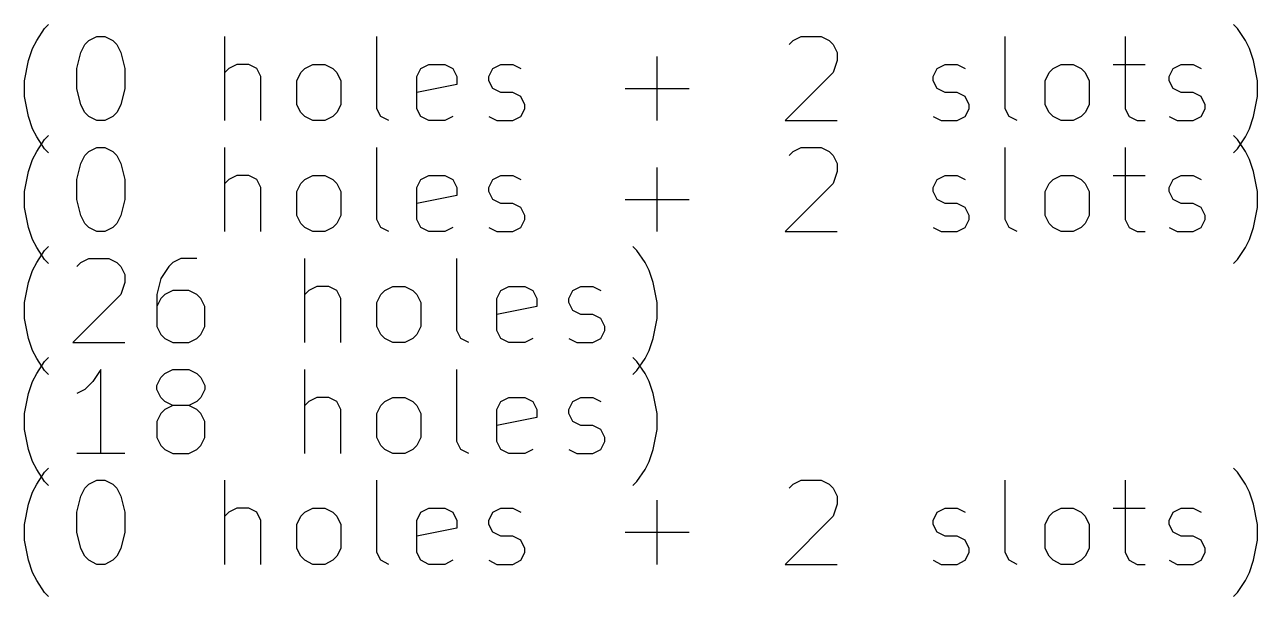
# Model space of a CAD drawing. Extents: x 148.9 to 240.3, y -151.8 to -65.3.
# Drawn here: x 196.28 to 240.28, y -151.84 to -131.43 of the extents above; entities that cross this region are included whole.
import ezdxf

# ---------------------------------------------------------------- set-up
doc = ezdxf.new("R2010")
doc.units = 0
doc.header["$MEASUREMENT"] = 0
doc.layers.add('BLACK', color=7, linetype='CONTINUOUS')

msp = doc.modelspace()

# ---------------------------------------------------------------- linework, layer by layer
at = {"layer": 'Black'}
for p, q in [((196.991, -131.571), (197.134, -131.429)), ((239.563, -131.571), (239.42, -131.429)), ((196.563, -132.286), (196.706, -132)), ((196.706, -132), (196.991, -131.571)), ((198.42, -132.143), (198.563, -132)), ((198.563, -132), (198.849, -131.857)), ((198.849, -131.857), (199.134, -131.857)), ((199.134, -131.857), (199.42, -132)), ((199.42, -132), (199.563, -132.143)), ((203.42, -134.857), (203.42, -131.857)), ((208.849, -134.429), (208.849, -131.857)), ((223.563, -132.143), (223.706, -132)), ((223.706, -132), (223.991, -131.857)), ((223.991, -131.857), (224.706, -131.857)), ((224.706, -131.857), (224.991, -132)), ((224.991, -132), (225.134, -132.143)), ((231.277, -134.429), (231.277, -131.857)), ((235.563, -131.857), (235.563, -134.429)), ((239.849, -132), (239.563, -131.571)), ((239.991, -132.286), (239.849, -132)), ((196.42, -132.714), (196.563, -132.286)), ((198.134, -133), (198.277, -132.429)), ((198.277, -132.429), (198.42, -132.143)), ((199.563, -132.143), (199.706, -132.429)), ((199.706, -132.429), (199.849, -133)), ((225.134, -132.143), (225.277, -132.429)), ((225.277, -132.429), (225.277, -132.714)), ((240.134, -132.714), (239.991, -132.286)), ((196.277, -133.429), (196.42, -132.714)), ((203.849, -132.857), (203.563, -133)), ((204.277, -132.857), (203.849, -132.857)), ((204.563, -133), (204.277, -132.857)), ((206.277, -133), (206.563, -132.857)), ((206.563, -132.857), (206.991, -132.857)), ((206.991, -132.857), (207.277, -133)), ((210.42, -133), (210.706, -132.857)), ((210.706, -132.857), (211.277, -132.857)), ((211.277, -132.857), (211.563, -133)), ((212.991, -133), (213.277, -132.857)), ((213.277, -132.857), (213.706, -132.857)), ((213.706, -132.857), (213.991, -133)), ((218.849, -134.857), (218.849, -132.571)), ((225.277, -132.714), (225.134, -133.143)), ((228.849, -133), (229.134, -132.857)), ((229.134, -132.857), (229.563, -132.857)), ((229.563, -132.857), (229.849, -133)), ((232.991, -133), (233.277, -132.857)), ((233.277, -132.857), (233.706, -132.857)), ((233.706, -132.857), (233.991, -133)), ((235.134, -132.857), (236.277, -132.857)), ((237.277, -133), (237.563, -132.857)), ((237.563, -132.857), (237.991, -132.857)), ((237.991, -132.857), (238.277, -133)), ((240.277, -133.429), (240.134, -132.714)), ((198.134, -133.714), (198.134, -133)), ((199.849, -133), (199.849, -133.714)), ((203.563, -133), (203.42, -133.143)), ((204.706, -133.286), (204.563, -133)), ((204.706, -134.857), (204.706, -133.286)), ((205.991, -133.429), (206.134, -133.143)), ((206.134, -133.143), (206.277, -133)), ((207.277, -133), (207.42, -133.143)), ((207.42, -133.143), (207.563, -133.429)), ((210.277, -133.286), (210.42, -133)), ((210.277, -134.429), (210.277, -133.286)), ((211.563, -133), (211.706, -133.286)), ((211.706, -133.286), (211.706, -133.571)), ((212.849, -133.286), (212.991, -133)), ((212.849, -133.429), (212.849, -133.286)), ((225.134, -133.143), (223.42, -134.857)), ((228.706, -133.286), (228.849, -133)), ((228.706, -133.429), (228.706, -133.286)), ((232.706, -133.429), (232.849, -133.143)), ((232.849, -133.143), (232.991, -133)), ((233.991, -133), (234.134, -133.143)), ((234.134, -133.143), (234.277, -133.429)), ((237.134, -133.286), (237.277, -133)), ((237.134, -133.429), (237.134, -133.286)), ((196.277, -134), (196.277, -133.429)), ((198.277, -134.286), (198.134, -133.714)), ((199.849, -133.714), (199.706, -134.286)), ((205.991, -134.286), (205.991, -133.429)), ((207.563, -133.429), (207.563, -134.286)), ((211.706, -133.571), (210.277, -133.857)), ((212.991, -133.714), (212.849, -133.429)), ((213.277, -133.857), (212.991, -133.714)), ((217.706, -133.714), (219.991, -133.714)), ((228.849, -133.714), (228.706, -133.429)), ((229.134, -133.857), (228.849, -133.714)), ((232.706, -134.286), (232.706, -133.429)), ((234.277, -133.429), (234.277, -134.286)), ((237.277, -133.714), (237.134, -133.429)), ((237.563, -133.857), (237.277, -133.714)), ((240.277, -134), (240.277, -133.429)), ((196.42, -134.714), (196.277, -134)), ((213.706, -133.857), (213.277, -133.857)), ((213.991, -134), (213.706, -133.857)), ((214.134, -134.286), (213.991, -134)), ((229.563, -133.857), (229.134, -133.857)), ((229.849, -134), (229.563, -133.857)), ((229.991, -134.286), (229.849, -134)), ((237.991, -133.857), (237.563, -133.857)), ((238.277, -134), (237.991, -133.857)), ((238.42, -134.286), (238.277, -134)), ((240.134, -134.714), (240.277, -134)), ((198.42, -134.571), (198.277, -134.286)), ((198.563, -134.714), (198.42, -134.571)), ((199.563, -134.571), (199.42, -134.714)), ((199.706, -134.286), (199.563, -134.571)), ((206.134, -134.571), (205.991, -134.286)), ((206.277, -134.714), (206.134, -134.571)), ((207.42, -134.571), (207.277, -134.714)), ((207.563, -134.286), (207.42, -134.571)), ((208.991, -134.714), (208.849, -134.429)), ((210.42, -134.714), (210.277, -134.429)), ((213.991, -134.714), (214.134, -134.429)), ((214.134, -134.429), (214.134, -134.286)), ((229.849, -134.714), (229.991, -134.429)), ((229.991, -134.429), (229.991, -134.286)), ((231.42, -134.714), (231.277, -134.429)), ((232.849, -134.571), (232.706, -134.286)), ((232.991, -134.714), (232.849, -134.571)), ((234.134, -134.571), (233.991, -134.714)), ((234.277, -134.286), (234.134, -134.571)), ((235.563, -134.429), (235.706, -134.714)), ((238.277, -134.714), (238.42, -134.429)), ((238.42, -134.429), (238.42, -134.286)), ((196.563, -135.143), (196.42, -134.714)), ((198.849, -134.857), (198.563, -134.714)), ((199.134, -134.857), (198.849, -134.857)), ((199.42, -134.714), (199.134, -134.857)), ((206.563, -134.857), (206.277, -134.714)), ((206.991, -134.857), (206.563, -134.857)), ((207.277, -134.714), (206.991, -134.857)), ((209.277, -134.857), (208.991, -134.714)), ((210.706, -134.857), (210.42, -134.714)), ((211.277, -134.857), (210.706, -134.857)), ((211.563, -134.714), (211.277, -134.857)), ((212.849, -134.714), (213.134, -134.857)), ((213.134, -134.857), (213.706, -134.857)), ((213.706, -134.857), (213.991, -134.714)), ((223.42, -134.857), (225.277, -134.857)), ((228.706, -134.714), (228.991, -134.857)), ((228.991, -134.857), (229.563, -134.857)), ((229.563, -134.857), (229.849, -134.714)), ((231.706, -134.857), (231.42, -134.714)), ((233.277, -134.857), (232.991, -134.714)), ((233.706, -134.857), (233.277, -134.857)), ((233.991, -134.714), (233.706, -134.857)), ((235.706, -134.714), (235.991, -134.857)), ((235.991, -134.857), (236.277, -134.857)), ((237.134, -134.714), (237.42, -134.857)), ((237.42, -134.857), (237.991, -134.857)), ((237.991, -134.857), (238.277, -134.714)), ((239.991, -135.143), (240.134, -134.714)), ((196.706, -135.429), (196.563, -135.143)), ((196.991, -135.857), (196.706, -135.429)), ((196.991, -135.531), (197.134, -135.389)), ((239.563, -135.531), (239.42, -135.389)), ((239.563, -135.857), (239.849, -135.429)), ((239.849, -135.429), (239.991, -135.143)), ((196.563, -136.246), (196.706, -135.96)), ((196.706, -135.96), (196.991, -135.531)), ((197.134, -136), (196.991, -135.857)), ((198.42, -136.103), (198.563, -135.96)), ((198.563, -135.96), (198.849, -135.817)), ((198.849, -135.817), (199.134, -135.817)), ((199.134, -135.817), (199.42, -135.96)), ((199.42, -135.96), (199.563, -136.103)), ((203.42, -138.817), (203.42, -135.817)), ((208.849, -138.389), (208.849, -135.817)), ((223.563, -136.103), (223.706, -135.96)), ((223.706, -135.96), (223.991, -135.817)), ((223.991, -135.817), (224.706, -135.817)), ((224.706, -135.817), (224.991, -135.96)), ((224.991, -135.96), (225.134, -136.103)), ((231.277, -138.389), (231.277, -135.817)), ((235.563, -135.817), (235.563, -138.389)), ((239.42, -136), (239.563, -135.857)), ((239.849, -135.96), (239.563, -135.531)), ((239.991, -136.246), (239.849, -135.96)), ((196.42, -136.674), (196.563, -136.246)), ((198.134, -136.96), (198.277, -136.389)), ((198.277, -136.389), (198.42, -136.103)), ((199.563, -136.103), (199.706, -136.389)), ((199.706, -136.389), (199.849, -136.96)), ((225.134, -136.103), (225.277, -136.389)), ((225.277, -136.389), (225.277, -136.674)), ((240.134, -136.674), (239.991, -136.246)), ((196.277, -137.389), (196.42, -136.674)), ((203.849, -136.817), (203.563, -136.96)), ((204.277, -136.817), (203.849, -136.817)), ((204.563, -136.96), (204.277, -136.817)), ((206.277, -136.96), (206.563, -136.817)), ((206.563, -136.817), (206.991, -136.817)), ((206.991, -136.817), (207.277, -136.96)), ((210.42, -136.96), (210.706, -136.817)), ((210.706, -136.817), (211.277, -136.817)), ((211.277, -136.817), (211.563, -136.96)), ((212.991, -136.96), (213.277, -136.817)), ((213.277, -136.817), (213.706, -136.817)), ((213.706, -136.817), (213.991, -136.96)), ((218.849, -138.817), (218.849, -136.531)), ((225.277, -136.674), (225.134, -137.103)), ((228.849, -136.96), (229.134, -136.817)), ((229.134, -136.817), (229.563, -136.817)), ((229.563, -136.817), (229.849, -136.96)), ((232.991, -136.96), (233.277, -136.817)), ((233.277, -136.817), (233.706, -136.817)), ((233.706, -136.817), (233.991, -136.96)), ((235.134, -136.817), (236.277, -136.817)), ((237.277, -136.96), (237.563, -136.817)), ((237.563, -136.817), (237.991, -136.817)), ((237.991, -136.817), (238.277, -136.96)), ((240.277, -137.389), (240.134, -136.674)), ((198.134, -137.674), (198.134, -136.96)), ((199.849, -136.96), (199.849, -137.674)), ((203.563, -136.96), (203.42, -137.103)), ((204.706, -137.246), (204.563, -136.96)), ((204.706, -138.817), (204.706, -137.246)), ((205.991, -137.389), (206.134, -137.103)), ((206.134, -137.103), (206.277, -136.96)), ((207.277, -136.96), (207.42, -137.103)), ((207.42, -137.103), (207.563, -137.389)), ((210.277, -137.246), (210.42, -136.96)), ((210.277, -138.389), (210.277, -137.246)), ((211.563, -136.96), (211.706, -137.246)), ((211.706, -137.246), (211.706, -137.531)), ((212.849, -137.246), (212.991, -136.96)), ((212.849, -137.389), (212.849, -137.246)), ((225.134, -137.103), (223.42, -138.817)), ((228.706, -137.246), (228.849, -136.96)), ((228.706, -137.389), (228.706, -137.246)), ((232.706, -137.389), (232.849, -137.103)), ((232.849, -137.103), (232.991, -136.96)), ((233.991, -136.96), (234.134, -137.103)), ((234.134, -137.103), (234.277, -137.389)), ((237.134, -137.246), (237.277, -136.96)), ((237.134, -137.389), (237.134, -137.246)), ((196.277, -137.96), (196.277, -137.389)), ((198.277, -138.246), (198.134, -137.674)), ((199.849, -137.674), (199.706, -138.246)), ((205.991, -138.246), (205.991, -137.389)), ((207.563, -137.389), (207.563, -138.246)), ((211.706, -137.531), (210.277, -137.817)), ((212.991, -137.674), (212.849, -137.389)), ((213.277, -137.817), (212.991, -137.674)), ((217.706, -137.674), (219.991, -137.674)), ((228.849, -137.674), (228.706, -137.389)), ((229.134, -137.817), (228.849, -137.674)), ((232.706, -138.246), (232.706, -137.389)), ((234.277, -137.389), (234.277, -138.246)), ((237.277, -137.674), (237.134, -137.389)), ((237.563, -137.817), (237.277, -137.674)), ((240.277, -137.96), (240.277, -137.389)), ((196.42, -138.674), (196.277, -137.96)), ((213.706, -137.817), (213.277, -137.817)), ((213.991, -137.96), (213.706, -137.817)), ((214.134, -138.246), (213.991, -137.96)), ((229.563, -137.817), (229.134, -137.817)), ((229.849, -137.96), (229.563, -137.817)), ((229.991, -138.246), (229.849, -137.96)), ((237.991, -137.817), (237.563, -137.817)), ((238.277, -137.96), (237.991, -137.817)), ((238.42, -138.246), (238.277, -137.96)), ((240.134, -138.674), (240.277, -137.96)), ((198.42, -138.531), (198.277, -138.246)), ((198.563, -138.674), (198.42, -138.531)), ((199.563, -138.531), (199.42, -138.674)), ((199.706, -138.246), (199.563, -138.531)), ((206.134, -138.531), (205.991, -138.246)), ((206.277, -138.674), (206.134, -138.531)), ((207.42, -138.531), (207.277, -138.674)), ((207.563, -138.246), (207.42, -138.531)), ((208.991, -138.674), (208.849, -138.389)), ((210.42, -138.674), (210.277, -138.389)), ((213.991, -138.674), (214.134, -138.389)), ((214.134, -138.389), (214.134, -138.246)), ((229.849, -138.674), (229.991, -138.389)), ((229.991, -138.389), (229.991, -138.246)), ((231.42, -138.674), (231.277, -138.389)), ((232.849, -138.531), (232.706, -138.246)), ((232.991, -138.674), (232.849, -138.531)), ((234.134, -138.531), (233.991, -138.674)), ((234.277, -138.246), (234.134, -138.531)), ((235.563, -138.389), (235.706, -138.674)), ((238.277, -138.674), (238.42, -138.389)), ((238.42, -138.389), (238.42, -138.246)), ((196.563, -139.103), (196.42, -138.674)), ((198.849, -138.817), (198.563, -138.674)), ((199.134, -138.817), (198.849, -138.817)), ((199.42, -138.674), (199.134, -138.817)), ((206.563, -138.817), (206.277, -138.674)), ((206.991, -138.817), (206.563, -138.817)), ((207.277, -138.674), (206.991, -138.817)), ((209.277, -138.817), (208.991, -138.674)), ((210.706, -138.817), (210.42, -138.674)), ((211.277, -138.817), (210.706, -138.817)), ((211.563, -138.674), (211.277, -138.817)), ((212.849, -138.674), (213.134, -138.817)), ((213.134, -138.817), (213.706, -138.817)), ((213.706, -138.817), (213.991, -138.674)), ((223.42, -138.817), (225.277, -138.817)), ((228.706, -138.674), (228.991, -138.817)), ((228.991, -138.817), (229.563, -138.817)), ((229.563, -138.817), (229.849, -138.674)), ((231.706, -138.817), (231.42, -138.674)), ((233.277, -138.817), (232.991, -138.674)), ((233.706, -138.817), (233.277, -138.817)), ((233.991, -138.674), (233.706, -138.817)), ((235.706, -138.674), (235.991, -138.817)), ((235.991, -138.817), (236.277, -138.817)), ((237.134, -138.674), (237.42, -138.817)), ((237.42, -138.817), (237.991, -138.817)), ((237.991, -138.817), (238.277, -138.674)), ((239.991, -139.103), (240.134, -138.674)), ((196.706, -139.389), (196.563, -139.103)), ((196.991, -139.817), (196.706, -139.389)), ((196.991, -139.491), (197.134, -139.349)), ((218.134, -139.491), (217.991, -139.349)), ((239.563, -139.817), (239.849, -139.389)), ((239.849, -139.389), (239.991, -139.103)), ((196.563, -140.206), (196.706, -139.92)), ((196.706, -139.92), (196.991, -139.491)), ((197.134, -139.96), (196.991, -139.817)), ((198.134, -140.063), (198.277, -139.92)), ((198.277, -139.92), (198.563, -139.777)), ((198.563, -139.777), (199.277, -139.777)), ((199.277, -139.777), (199.563, -139.92)), ((199.563, -139.92), (199.706, -140.063)), ((201.563, -139.92), (201.42, -140.063)), ((201.849, -139.777), (201.563, -139.92)), ((202.42, -139.777), (201.849, -139.777)), ((206.277, -142.777), (206.277, -139.777)), ((211.706, -142.349), (211.706, -139.777)), ((218.42, -139.92), (218.134, -139.491)), ((218.563, -140.206), (218.42, -139.92)), ((239.42, -139.96), (239.563, -139.817)), ((196.42, -140.634), (196.563, -140.206)), ((199.706, -140.063), (199.849, -140.349)), ((199.849, -140.349), (199.849, -140.634)), ((201.42, -140.063), (201.134, -140.491)), ((218.706, -140.634), (218.563, -140.206)), ((196.277, -141.349), (196.42, -140.634)), ((199.849, -140.634), (199.706, -141.063)), ((201.134, -140.491), (200.991, -141.063)), ((206.706, -140.777), (206.42, -140.92)), ((207.134, -140.777), (206.706, -140.777)), ((207.42, -140.92), (207.134, -140.777)), ((209.134, -140.92), (209.42, -140.777)), ((209.42, -140.777), (209.849, -140.777)), ((209.849, -140.777), (210.134, -140.92)), ((213.277, -140.92), (213.563, -140.777)), ((213.563, -140.777), (214.134, -140.777)), ((214.134, -140.777), (214.42, -140.92)), ((215.849, -140.92), (216.134, -140.777)), ((216.134, -140.777), (216.563, -140.777)), ((216.563, -140.777), (216.849, -140.92)), ((218.849, -141.349), (218.706, -140.634)), ((199.706, -141.063), (197.991, -142.777)), ((200.991, -141.063), (200.991, -142.206)), ((201.134, -141.206), (200.991, -141.491)), ((201.277, -141.063), (201.134, -141.206)), ((201.563, -140.92), (201.277, -141.063)), ((202.134, -140.92), (201.563, -140.92)), ((202.42, -141.063), (202.134, -140.92)), ((202.563, -141.206), (202.42, -141.063)), ((202.706, -141.491), (202.563, -141.206)), ((206.42, -140.92), (206.277, -141.063)), ((207.563, -141.206), (207.42, -140.92)), ((207.563, -142.777), (207.563, -141.206)), ((208.849, -141.349), (208.991, -141.063)), ((208.991, -141.063), (209.134, -140.92)), ((210.134, -140.92), (210.277, -141.063)), ((210.277, -141.063), (210.42, -141.349)), ((213.134, -141.206), (213.277, -140.92)), ((213.134, -142.349), (213.134, -141.206)), ((214.42, -140.92), (214.563, -141.206)), ((214.563, -141.206), (214.563, -141.491)), ((215.706, -141.206), (215.849, -140.92)), ((215.706, -141.349), (215.706, -141.206)), ((196.277, -141.92), (196.277, -141.349)), ((202.706, -142.206), (202.706, -141.491)), ((208.849, -142.206), (208.849, -141.349)), ((210.42, -141.349), (210.42, -142.206)), ((214.563, -141.491), (213.134, -141.777)), ((215.849, -141.634), (215.706, -141.349)), ((216.134, -141.777), (215.849, -141.634)), ((218.849, -141.92), (218.849, -141.349)), ((196.42, -142.634), (196.277, -141.92)), ((216.563, -141.777), (216.134, -141.777)), ((216.849, -141.92), (216.563, -141.777)), ((216.991, -142.206), (216.849, -141.92)), ((218.706, -142.634), (218.849, -141.92)), ((200.991, -142.206), (201.134, -142.491)), ((201.134, -142.491), (201.277, -142.634)), ((202.42, -142.634), (202.563, -142.491)), ((202.563, -142.491), (202.706, -142.206)), ((208.991, -142.491), (208.849, -142.206)), ((209.134, -142.634), (208.991, -142.491)), ((210.277, -142.491), (210.134, -142.634)), ((210.42, -142.206), (210.277, -142.491)), ((211.849, -142.634), (211.706, -142.349)), ((213.277, -142.634), (213.134, -142.349)), ((216.849, -142.634), (216.991, -142.349)), ((216.991, -142.349), (216.991, -142.206)), ((196.563, -143.063), (196.42, -142.634)), ((197.991, -142.777), (199.849, -142.777)), ((201.277, -142.634), (201.563, -142.777)), ((201.563, -142.777), (202.134, -142.777)), ((202.134, -142.777), (202.42, -142.634)), ((209.42, -142.777), (209.134, -142.634)), ((209.849, -142.777), (209.42, -142.777)), ((210.134, -142.634), (209.849, -142.777)), ((212.134, -142.777), (211.849, -142.634)), ((213.563, -142.777), (213.277, -142.634)), ((214.134, -142.777), (213.563, -142.777)), ((214.42, -142.634), (214.134, -142.777)), ((215.706, -142.634), (215.991, -142.777)), ((215.991, -142.777), (216.563, -142.777)), ((216.563, -142.777), (216.849, -142.634)), ((218.563, -143.063), (218.706, -142.634)), ((196.706, -143.349), (196.563, -143.063)), ((196.991, -143.777), (196.706, -143.349)), ((196.991, -143.451), (197.134, -143.309)), ((218.134, -143.451), (217.991, -143.309)), ((218.134, -143.777), (218.42, -143.349)), ((218.42, -143.349), (218.563, -143.063)), ((196.563, -144.166), (196.706, -143.88)), ((196.706, -143.88), (196.991, -143.451)), ((197.134, -143.92), (196.991, -143.777)), ((198.991, -143.737), (198.706, -144.166)), ((198.991, -146.737), (198.991, -143.737)), ((201.134, -144.023), (201.277, -143.88)), ((201.277, -143.88), (201.563, -143.737)), ((201.563, -143.737), (202.134, -143.737)), ((202.134, -143.737), (202.42, -143.88)), ((202.42, -143.88), (202.563, -144.023)), ((206.277, -146.737), (206.277, -143.737)), ((211.706, -146.309), (211.706, -143.737)), ((217.991, -143.92), (218.134, -143.777)), ((218.42, -143.88), (218.134, -143.451)), ((218.563, -144.166), (218.42, -143.88)), ((196.42, -144.594), (196.563, -144.166)), ((198.706, -144.166), (198.42, -144.451)), ((200.991, -144.309), (201.134, -144.023)), ((200.991, -144.451), (200.991, -144.309)), ((202.563, -144.023), (202.706, -144.309)), ((202.706, -144.309), (202.706, -144.451)), ((218.706, -144.594), (218.563, -144.166)), ((196.277, -145.309), (196.42, -144.594)), ((198.42, -144.451), (198.134, -144.594)), ((201.134, -144.737), (200.991, -144.451)), ((201.277, -144.88), (201.134, -144.737)), ((202.563, -144.737), (202.42, -144.88)), ((202.706, -144.451), (202.563, -144.737)), ((206.706, -144.737), (206.42, -144.88)), ((207.134, -144.737), (206.706, -144.737)), ((207.42, -144.88), (207.134, -144.737)), ((209.134, -144.88), (209.42, -144.737)), ((209.42, -144.737), (209.849, -144.737)), ((209.849, -144.737), (210.134, -144.88)), ((213.277, -144.88), (213.563, -144.737)), ((213.563, -144.737), (214.134, -144.737)), ((214.134, -144.737), (214.42, -144.88)), ((215.849, -144.88), (216.134, -144.737)), ((216.134, -144.737), (216.563, -144.737)), ((216.563, -144.737), (216.849, -144.88)), ((218.849, -145.309), (218.706, -144.594)), ((201.277, -145.166), (201.134, -145.309)), ((201.563, -145.023), (201.277, -144.88)), ((201.563, -145.023), (201.277, -145.166)), ((202.134, -145.023), (201.563, -145.023)), ((202.42, -144.88), (202.134, -145.023)), ((202.42, -145.166), (202.134, -145.023)), ((202.563, -145.309), (202.42, -145.166)), ((206.42, -144.88), (206.277, -145.023)), ((207.563, -145.166), (207.42, -144.88)), ((207.563, -146.737), (207.563, -145.166)), ((208.849, -145.309), (208.991, -145.023)), ((208.991, -145.023), (209.134, -144.88)), ((210.134, -144.88), (210.277, -145.023)), ((210.277, -145.023), (210.42, -145.309)), ((213.134, -145.166), (213.277, -144.88)), ((213.134, -146.309), (213.134, -145.166)), ((214.42, -144.88), (214.563, -145.166)), ((214.563, -145.166), (214.563, -145.451)), ((215.706, -145.166), (215.849, -144.88)), ((215.706, -145.309), (215.706, -145.166)), ((196.277, -145.88), (196.277, -145.309)), ((201.134, -145.309), (200.991, -145.594)), ((200.991, -145.594), (200.991, -146.166)), ((202.706, -145.594), (202.563, -145.309)), ((202.706, -146.166), (202.706, -145.594)), ((208.849, -146.166), (208.849, -145.309)), ((210.42, -145.309), (210.42, -146.166)), ((214.563, -145.451), (213.134, -145.737)), ((215.849, -145.594), (215.706, -145.309)), ((216.134, -145.737), (215.849, -145.594)), ((218.849, -145.88), (218.849, -145.309)), ((196.42, -146.594), (196.277, -145.88)), ((216.563, -145.737), (216.134, -145.737)), ((216.849, -145.88), (216.563, -145.737)), ((216.991, -146.166), (216.849, -145.88)), ((218.706, -146.594), (218.849, -145.88)), ((200.991, -146.166), (201.134, -146.451)), ((201.134, -146.451), (201.277, -146.594)), ((202.42, -146.594), (202.563, -146.451)), ((202.563, -146.451), (202.706, -146.166)), ((208.991, -146.451), (208.849, -146.166)), ((209.134, -146.594), (208.991, -146.451)), ((210.277, -146.451), (210.134, -146.594)), ((210.42, -146.166), (210.277, -146.451)), ((211.849, -146.594), (211.706, -146.309)), ((213.277, -146.594), (213.134, -146.309)), ((216.849, -146.594), (216.991, -146.309)), ((216.991, -146.309), (216.991, -146.166)), ((196.563, -147.023), (196.42, -146.594)), ((199.849, -146.737), (198.134, -146.737)), ((201.277, -146.594), (201.563, -146.737)), ((201.563, -146.737), (202.134, -146.737)), ((202.134, -146.737), (202.42, -146.594)), ((209.42, -146.737), (209.134, -146.594)), ((209.849, -146.737), (209.42, -146.737)), ((210.134, -146.594), (209.849, -146.737)), ((212.134, -146.737), (211.849, -146.594)), ((213.563, -146.737), (213.277, -146.594)), ((214.134, -146.737), (213.563, -146.737)), ((214.42, -146.594), (214.134, -146.737)), ((215.706, -146.594), (215.991, -146.737)), ((215.991, -146.737), (216.563, -146.737)), ((216.563, -146.737), (216.849, -146.594)), ((218.563, -147.023), (218.706, -146.594)), ((196.706, -147.309), (196.563, -147.023)), ((196.991, -147.737), (196.706, -147.309)), ((196.991, -147.411), (197.134, -147.269)), ((218.134, -147.737), (218.42, -147.309)), ((218.42, -147.309), (218.563, -147.023)), ((239.563, -147.411), (239.42, -147.269)), ((196.563, -148.126), (196.706, -147.84)), ((196.706, -147.84), (196.991, -147.411)), ((197.134, -147.88), (196.991, -147.737)), ((198.42, -147.983), (198.563, -147.84)), ((198.563, -147.84), (198.849, -147.697)), ((198.849, -147.697), (199.134, -147.697)), ((199.134, -147.697), (199.42, -147.84)), ((199.42, -147.84), (199.563, -147.983)), ((203.42, -150.697), (203.42, -147.697)), ((208.849, -150.269), (208.849, -147.697)), ((217.991, -147.88), (218.134, -147.737)), ((223.563, -147.983), (223.706, -147.84)), ((223.706, -147.84), (223.991, -147.697)), ((223.991, -147.697), (224.706, -147.697)), ((224.706, -147.697), (224.991, -147.84)), ((224.991, -147.84), (225.134, -147.983)), ((231.277, -150.269), (231.277, -147.697)), ((235.563, -147.697), (235.563, -150.269)), ((239.849, -147.84), (239.563, -147.411)), ((239.991, -148.126), (239.849, -147.84)), ((196.42, -148.554), (196.563, -148.126)), ((198.134, -148.84), (198.277, -148.269)), ((198.277, -148.269), (198.42, -147.983)), ((199.563, -147.983), (199.706, -148.269)), ((199.706, -148.269), (199.849, -148.84)), ((225.134, -147.983), (225.277, -148.269)), ((225.277, -148.269), (225.277, -148.554)), ((240.134, -148.554), (239.991, -148.126)), ((196.277, -149.269), (196.42, -148.554)), ((203.849, -148.697), (203.563, -148.84)), ((204.277, -148.697), (203.849, -148.697)), ((204.563, -148.84), (204.277, -148.697)), ((206.277, -148.84), (206.563, -148.697)), ((206.563, -148.697), (206.991, -148.697)), ((206.991, -148.697), (207.277, -148.84)), ((210.42, -148.84), (210.706, -148.697)), ((210.706, -148.697), (211.277, -148.697)), ((211.277, -148.697), (211.563, -148.84)), ((212.991, -148.84), (213.277, -148.697)), ((213.277, -148.697), (213.706, -148.697)), ((213.706, -148.697), (213.991, -148.84)), ((218.849, -150.697), (218.849, -148.411)), ((225.277, -148.554), (225.134, -148.983)), ((228.849, -148.84), (229.134, -148.697)), ((229.134, -148.697), (229.563, -148.697)), ((229.563, -148.697), (229.849, -148.84)), ((232.991, -148.84), (233.277, -148.697)), ((233.277, -148.697), (233.706, -148.697)), ((233.706, -148.697), (233.991, -148.84)), ((235.134, -148.697), (236.277, -148.697)), ((237.277, -148.84), (237.563, -148.697)), ((237.563, -148.697), (237.991, -148.697)), ((237.991, -148.697), (238.277, -148.84)), ((240.277, -149.269), (240.134, -148.554)), ((198.134, -149.554), (198.134, -148.84)), ((199.849, -148.84), (199.849, -149.554)), ((203.563, -148.84), (203.42, -148.983)), ((204.706, -149.126), (204.563, -148.84)), ((204.706, -150.697), (204.706, -149.126)), ((205.991, -149.269), (206.134, -148.983)), ((206.134, -148.983), (206.277, -148.84)), ((207.277, -148.84), (207.42, -148.983)), ((207.42, -148.983), (207.563, -149.269)), ((210.277, -149.126), (210.42, -148.84)), ((210.277, -150.269), (210.277, -149.126)), ((211.563, -148.84), (211.706, -149.126)), ((211.706, -149.126), (211.706, -149.411)), ((212.849, -149.126), (212.991, -148.84)), ((212.849, -149.269), (212.849, -149.126)), ((225.134, -148.983), (223.42, -150.697)), ((228.706, -149.126), (228.849, -148.84)), ((228.706, -149.269), (228.706, -149.126)), ((232.706, -149.269), (232.849, -148.983)), ((232.849, -148.983), (232.991, -148.84)), ((233.991, -148.84), (234.134, -148.983)), ((234.134, -148.983), (234.277, -149.269)), ((237.134, -149.126), (237.277, -148.84)), ((237.134, -149.269), (237.134, -149.126)), ((196.277, -149.84), (196.277, -149.269)), ((198.277, -150.126), (198.134, -149.554)), ((199.849, -149.554), (199.706, -150.126)), ((205.991, -150.126), (205.991, -149.269)), ((207.563, -149.269), (207.563, -150.126)), ((211.706, -149.411), (210.277, -149.697)), ((212.991, -149.554), (212.849, -149.269)), ((213.277, -149.697), (212.991, -149.554)), ((217.706, -149.554), (219.991, -149.554)), ((228.849, -149.554), (228.706, -149.269)), ((229.134, -149.697), (228.849, -149.554)), ((232.706, -150.126), (232.706, -149.269)), ((234.277, -149.269), (234.277, -150.126)), ((237.277, -149.554), (237.134, -149.269)), ((237.563, -149.697), (237.277, -149.554)), ((240.277, -149.84), (240.277, -149.269)), ((196.42, -150.554), (196.277, -149.84)), ((213.706, -149.697), (213.277, -149.697)), ((213.991, -149.84), (213.706, -149.697)), ((214.134, -150.126), (213.991, -149.84)), ((229.563, -149.697), (229.134, -149.697)), ((229.849, -149.84), (229.563, -149.697)), ((229.991, -150.126), (229.849, -149.84)), ((237.991, -149.697), (237.563, -149.697)), ((238.277, -149.84), (237.991, -149.697)), ((238.42, -150.126), (238.277, -149.84)), ((240.134, -150.554), (240.277, -149.84)), ((198.42, -150.411), (198.277, -150.126)), ((198.563, -150.554), (198.42, -150.411)), ((199.563, -150.411), (199.42, -150.554)), ((199.706, -150.126), (199.563, -150.411)), ((206.134, -150.411), (205.991, -150.126)), ((206.277, -150.554), (206.134, -150.411)), ((207.42, -150.411), (207.277, -150.554)), ((207.563, -150.126), (207.42, -150.411)), ((208.991, -150.554), (208.849, -150.269)), ((210.42, -150.554), (210.277, -150.269)), ((213.991, -150.554), (214.134, -150.269)), ((214.134, -150.269), (214.134, -150.126)), ((229.849, -150.554), (229.991, -150.269)), ((229.991, -150.269), (229.991, -150.126)), ((231.42, -150.554), (231.277, -150.269)), ((232.849, -150.411), (232.706, -150.126)), ((232.991, -150.554), (232.849, -150.411)), ((234.134, -150.411), (233.991, -150.554)), ((234.277, -150.126), (234.134, -150.411)), ((235.563, -150.269), (235.706, -150.554)), ((238.277, -150.554), (238.42, -150.269)), ((238.42, -150.269), (238.42, -150.126)), ((196.563, -150.983), (196.42, -150.554)), ((198.849, -150.697), (198.563, -150.554)), ((199.134, -150.697), (198.849, -150.697)), ((199.42, -150.554), (199.134, -150.697)), ((206.563, -150.697), (206.277, -150.554)), ((206.991, -150.697), (206.563, -150.697)), ((207.277, -150.554), (206.991, -150.697)), ((209.277, -150.697), (208.991, -150.554)), ((210.706, -150.697), (210.42, -150.554)), ((211.277, -150.697), (210.706, -150.697)), ((211.563, -150.554), (211.277, -150.697)), ((212.849, -150.554), (213.134, -150.697)), ((213.134, -150.697), (213.706, -150.697)), ((213.706, -150.697), (213.991, -150.554)), ((223.42, -150.697), (225.277, -150.697)), ((228.706, -150.554), (228.991, -150.697)), ((228.991, -150.697), (229.563, -150.697)), ((229.563, -150.697), (229.849, -150.554)), ((231.706, -150.697), (231.42, -150.554)), ((233.277, -150.697), (232.991, -150.554)), ((233.706, -150.697), (233.277, -150.697)), ((233.991, -150.554), (233.706, -150.697)), ((235.706, -150.554), (235.991, -150.697)), ((235.991, -150.697), (236.277, -150.697)), ((237.134, -150.554), (237.42, -150.697)), ((237.42, -150.697), (237.991, -150.697)), ((237.991, -150.697), (238.277, -150.554)), ((239.991, -150.983), (240.134, -150.554)), ((196.706, -151.269), (196.563, -150.983)), ((196.991, -151.697), (196.706, -151.269)), ((239.563, -151.697), (239.849, -151.269)), ((239.849, -151.269), (239.991, -150.983)), ((197.134, -151.84), (196.991, -151.697)), ((239.42, -151.84), (239.563, -151.697))]:
    msp.add_line(p, q, dxfattribs=at)

doc.saveas('drawing.dxf')
